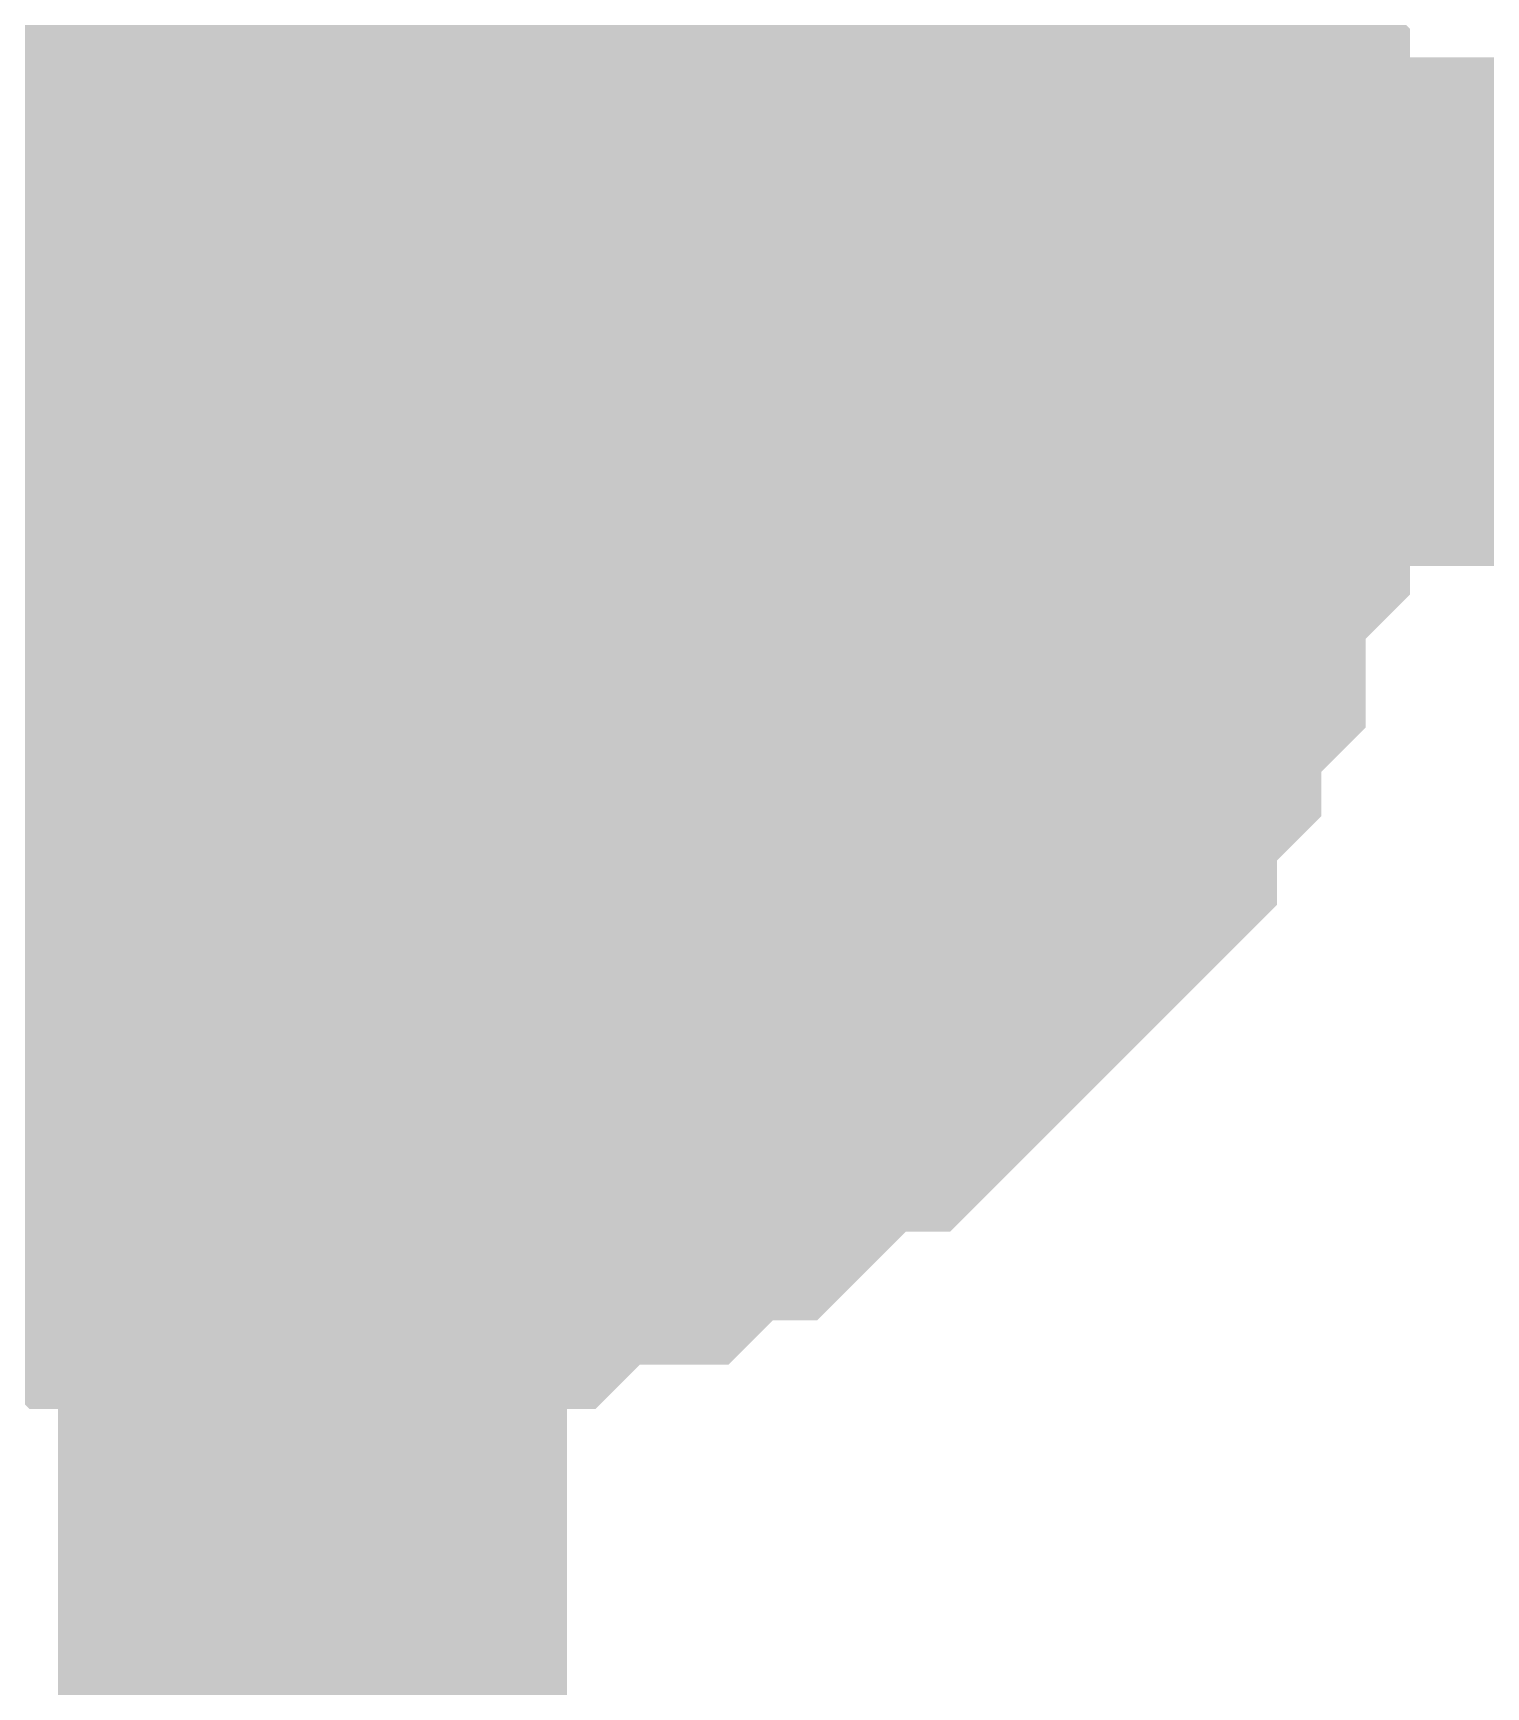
# Model space of a CAD drawing. Header units: inches. Extents: x 0 to 841, y 0 to 594.
# Drawn here: x 524.859 to 525.715, y 536.67 to 537.644 of the extents above; entities that cross this region are included whole.
import ezdxf

# ---------------------------------------------------------------- set-up
doc = ezdxf.new("R2010")
doc.units = ezdxf.units.IN
doc.layers.add('Sheet', color=255, linetype='Continuous')

msp = doc.modelspace()

# ---------------------------------------------------------------- linework, layer by layer
at = {"layer": 'Sheet'}
msp.add_lwpolyline([(524.74602, 537.50002, 0.508, 0.508, 1), (525.25402, 537.50002, 0.508, 0.508, 1)], format="xyseb", close=True, dxfattribs=at)
for points in [[(525.41595, 537.81929, 0.29972, 0.29972, 0), (525.41595, 537.79316, 0.29972, 0.29972, 0), (525.44208, 537.76703, 0.29972, 0.29972, 0), (525.44208, 537.74089, 0.29972, 0.29972, 0), (525.46821, 537.74089, 0.29972, 0.29972, 0), (525.46821, 537.71476, 0.29972, 0.29972, 0), (525.46821, 537.68863, 0.29972, 0.29972, 0), (525.49434, 537.6625, 0.29972, 0.29972, 0), (525.49434, 537.63637, 0.29972, 0.29972, 0), (525.49434, 537.61024, 0.29972, 0.29972, 0), (525.52048, 537.58411, 0.29972, 0.29972, 0), (525.52048, 537.55798, 0.29972, 0.29972, 0), (525.52048, 537.53185, 0.29972, 0.29972, 0), (525.52048, 537.50572, 0.29972, 0.29972, 0), (525.52048, 537.47959, 0.29972, 0.29972, 0)], [(525.41595, 537.81929, 0.29972, 0.29972, 0), (525.41595, 537.79316, 0.29972, 0.29972, 0), (525.44208, 537.76703, 0.29972, 0.29972, 0), (525.44208, 537.74089, 0.29972, 0.29972, 0), (525.46821, 537.74089, 0.29972, 0.29972, 0), (525.46821, 537.71476, 0.29972, 0.29972, 0), (525.46821, 537.68863, 0.29972, 0.29972, 0), (525.49434, 537.6625, 0.29972, 0.29972, 0), (525.49434, 537.63637, 0.29972, 0.29972, 0), (525.49434, 537.61024, 0.29972, 0.29972, 0), (525.52048, 537.58411, 0.29972, 0.29972, 0), (525.52048, 537.55798, 0.29972, 0.29972, 0), (525.52048, 537.53185, 0.29972, 0.29972, 0), (525.52048, 537.50572, 0.29972, 0.29972, 0), (525.52048, 537.47959, 0.29972, 0.29972, 0)], [(525.41595, 537.81929, 0.29972, 0.29972, 0), (525.41595, 537.79316, 0.29972, 0.29972, 0), (525.44208, 537.76703, 0.29972, 0.29972, 0), (525.44208, 537.74089, 0.29972, 0.29972, 0), (525.46821, 537.74089, 0.29972, 0.29972, 0), (525.46821, 537.71476, 0.29972, 0.29972, 0), (525.46821, 537.68863, 0.29972, 0.29972, 0), (525.49434, 537.6625, 0.29972, 0.29972, 0), (525.49434, 537.63637, 0.29972, 0.29972, 0), (525.49434, 537.61024, 0.29972, 0.29972, 0), (525.52048, 537.58411, 0.29972, 0.29972, 0), (525.52048, 537.55798, 0.29972, 0.29972, 0), (525.52048, 537.53185, 0.29972, 0.29972, 0), (525.52048, 537.50572, 0.29972, 0.29972, 0), (525.52048, 537.47959, 0.29972, 0.29972, 0)], [(525.41595, 537.81929, 0.29972, 0.29972, 0), (525.41595, 537.79316, 0.29972, 0.29972, 0), (525.44208, 537.76703, 0.29972, 0.29972, 0), (525.44208, 537.74089, 0.29972, 0.29972, 0), (525.46821, 537.74089, 0.29972, 0.29972, 0), (525.46821, 537.71476, 0.29972, 0.29972, 0), (525.46821, 537.68863, 0.29972, 0.29972, 0), (525.49434, 537.6625, 0.29972, 0.29972, 0), (525.49434, 537.63637, 0.29972, 0.29972, 0), (525.49434, 537.61024, 0.29972, 0.29972, 0), (525.52048, 537.58411, 0.29972, 0.29972, 0), (525.52048, 537.55798, 0.29972, 0.29972, 0), (525.52048, 537.53185, 0.29972, 0.29972, 0), (525.52048, 537.50572, 0.29972, 0.29972, 0), (525.52048, 537.47959, 0.29972, 0.29972, 0)], [(525.41595, 537.81929, 0.29972, 0.29972, 0), (525.41595, 537.79316, 0.29972, 0.29972, 0), (525.44208, 537.76703, 0.29972, 0.29972, 0), (525.44208, 537.74089, 0.29972, 0.29972, 0), (525.46821, 537.74089, 0.29972, 0.29972, 0), (525.46821, 537.71476, 0.29972, 0.29972, 0), (525.46821, 537.68863, 0.29972, 0.29972, 0), (525.49434, 537.6625, 0.29972, 0.29972, 0), (525.49434, 537.63637, 0.29972, 0.29972, 0), (525.49434, 537.61024, 0.29972, 0.29972, 0), (525.52048, 537.58411, 0.29972, 0.29972, 0), (525.52048, 537.55798, 0.29972, 0.29972, 0), (525.52048, 537.53185, 0.29972, 0.29972, 0), (525.52048, 537.50572, 0.29972, 0.29972, 0), (525.52048, 537.47959, 0.29972, 0.29972, 0)], [(525.46821, 537.71476, 0.09906, 0.09906, 0), (525.46821, 537.68863, 0.09906, 0.09906, 0), (525.49434, 537.6625, 0.09906, 0.09906, 0), (525.49434, 537.63637, 0.09906, 0.09906, 0), (525.49434, 537.61024, 0.09906, 0.09906, 0), (525.52048, 537.58411, 0.09906, 0.09906, 0), (525.52048, 537.55798, 0.09906, 0.09906, 0), (525.52048, 537.53185, 0.09906, 0.09906, 0), (525.52048, 537.50572, 0.09906, 0.09906, 0), (525.52048, 537.47959, 0.09906, 0.09906, 0)], [(525.46821, 537.71476, 0.09906, 0.09906, 0), (525.46821, 537.68863, 0.09906, 0.09906, 0), (525.49434, 537.6625, 0.09906, 0.09906, 0), (525.49434, 537.63637, 0.09906, 0.09906, 0), (525.49434, 537.61024, 0.09906, 0.09906, 0), (525.52048, 537.58411, 0.09906, 0.09906, 0), (525.52048, 537.55798, 0.09906, 0.09906, 0), (525.52048, 537.53185, 0.09906, 0.09906, 0), (525.52048, 537.50572, 0.09906, 0.09906, 0), (525.52048, 537.47959, 0.09906, 0.09906, 0)], [(525.46821, 537.71476, 0.09906, 0.09906, 0), (525.46821, 537.68863, 0.09906, 0.09906, 0), (525.49434, 537.6625, 0.09906, 0.09906, 0), (525.49434, 537.63637, 0.09906, 0.09906, 0), (525.49434, 537.61024, 0.09906, 0.09906, 0), (525.52048, 537.58411, 0.09906, 0.09906, 0), (525.52048, 537.55798, 0.09906, 0.09906, 0), (525.52048, 537.53185, 0.09906, 0.09906, 0), (525.52048, 537.50572, 0.09906, 0.09906, 0), (525.52048, 537.47959, 0.09906, 0.09906, 0)], [(525.46821, 537.71476, 0.09906, 0.09906, 0), (525.46821, 537.68863, 0.09906, 0.09906, 0), (525.49434, 537.6625, 0.09906, 0.09906, 0), (525.49434, 537.63637, 0.09906, 0.09906, 0), (525.49434, 537.61024, 0.09906, 0.09906, 0), (525.52048, 537.58411, 0.09906, 0.09906, 0), (525.52048, 537.55798, 0.09906, 0.09906, 0), (525.52048, 537.53185, 0.09906, 0.09906, 0), (525.52048, 537.50572, 0.09906, 0.09906, 0), (525.52048, 537.47959, 0.09906, 0.09906, 0)], [(525.46821, 537.71476, 0.09906, 0.09906, 0), (525.46821, 537.68863, 0.09906, 0.09906, 0), (525.49434, 537.6625, 0.09906, 0.09906, 0), (525.49434, 537.63637, 0.09906, 0.09906, 0), (525.49434, 537.61024, 0.09906, 0.09906, 0), (525.52048, 537.58411, 0.09906, 0.09906, 0), (525.52048, 537.55798, 0.09906, 0.09906, 0), (525.52048, 537.53185, 0.09906, 0.09906, 0), (525.52048, 537.50572, 0.09906, 0.09906, 0), (525.52048, 537.47959, 0.09906, 0.09906, 0)], [(492.51703, 537.47959, 0.29972, 0.29972, 0), (525.02399, 537.47959, 0.29972, 0.29972, 0), (542.50562, 537.47959, 0.29972, 0.29972, 0)], [(525.52048, 537.47959, 0.29972, 0.29972, 0), (525.52048, 537.45346, 0.29972, 0.29972, 0), (525.52048, 537.42733, 0.29972, 0.29972, 0), (525.52048, 537.4012, 0.29972, 0.29972, 0), (525.52048, 537.37507, 0.29972, 0.29972, 0), (525.49434, 537.34894, 0.29972, 0.29972, 0), (525.49434, 537.32281, 0.29972, 0.29972, 0), (525.49434, 537.29667, 0.29972, 0.29972, 0), (525.46821, 537.27054, 0.29972, 0.29972, 0), (525.46821, 537.27054, 0.29972, 0.29972, 0), (525.46821, 537.24441, 0.29972, 0.29972, 0), (525.44208, 537.21828, 0.29972, 0.29972, 0), (525.44208, 537.19215, 0.29972, 0.29972, 0), (525.41595, 537.16602, 0.29972, 0.29972, 0), (525.41595, 537.16602, 0.29972, 0.29972, 0), (525.38982, 537.13989, 0.29972, 0.29972, 0), (525.36369, 537.11376, 0.29972, 0.29972, 0), (525.36369, 537.11376, 0.29972, 0.29972, 0), (525.33756, 537.08763, 0.29972, 0.29972, 0), (525.31143, 537.08763, 0.29972, 0.29972, 0), (525.2853, 537.0615, 0.29972, 0.29972, 0), (525.2853, 537.0615, 0.29972, 0.29972, 0), (525.25917, 537.03537, 0.29972, 0.29972, 0), (525.23303, 537.03537, 0.29972, 0.29972, 0), (525.2069, 537.00924, 0.29972, 0.29972, 0), (525.18077, 537.00924, 0.29972, 0.29972, 0), (525.15464, 537.00924, 0.29972, 0.29972, 0), (525.15464, 537.00924, 0.29972, 0.29972, 0), (525.12851, 536.98311, 0.29972, 0.29972, 0), (525.10238, 536.98311, 0.29972, 0.29972, 0), (525.07625, 536.98311, 0.29972, 0.29972, 0), (525.05012, 536.98311, 0.29972, 0.29972, 0), (525.02399, 536.98311, 0.29972, 0.29972, 0)], [(525.02399, 534.97105, 0.29972, 0.29972, 0), (525.02399, 537.47959, 0.29972, 0.29972, 0)], [(525.52048, 537.47959, 0.29972, 0.29972, 0), (525.52048, 537.45346, 0.29972, 0.29972, 0), (525.52048, 537.42733, 0.29972, 0.29972, 0), (525.52048, 537.4012, 0.29972, 0.29972, 0), (525.52048, 537.37507, 0.29972, 0.29972, 0), (525.49434, 537.34894, 0.29972, 0.29972, 0), (525.49434, 537.32281, 0.29972, 0.29972, 0), (525.49434, 537.29667, 0.29972, 0.29972, 0), (525.46821, 537.27054, 0.29972, 0.29972, 0), (525.46821, 537.27054, 0.29972, 0.29972, 0), (525.46821, 537.24441, 0.29972, 0.29972, 0), (525.44208, 537.21828, 0.29972, 0.29972, 0), (525.44208, 537.19215, 0.29972, 0.29972, 0), (525.41595, 537.16602, 0.29972, 0.29972, 0), (525.41595, 537.16602, 0.29972, 0.29972, 0), (525.38982, 537.13989, 0.29972, 0.29972, 0), (525.36369, 537.11376, 0.29972, 0.29972, 0), (525.36369, 537.11376, 0.29972, 0.29972, 0), (525.33756, 537.08763, 0.29972, 0.29972, 0), (525.31143, 537.08763, 0.29972, 0.29972, 0), (525.2853, 537.0615, 0.29972, 0.29972, 0), (525.2853, 537.0615, 0.29972, 0.29972, 0), (525.25917, 537.03537, 0.29972, 0.29972, 0), (525.23303, 537.03537, 0.29972, 0.29972, 0), (525.2069, 537.00924, 0.29972, 0.29972, 0), (525.18077, 537.00924, 0.29972, 0.29972, 0), (525.15464, 537.00924, 0.29972, 0.29972, 0), (525.15464, 537.00924, 0.29972, 0.29972, 0), (525.12851, 536.98311, 0.29972, 0.29972, 0), (525.10238, 536.98311, 0.29972, 0.29972, 0), (525.07625, 536.98311, 0.29972, 0.29972, 0), (525.05012, 536.98311, 0.29972, 0.29972, 0), (525.02399, 536.98311, 0.29972, 0.29972, 0)], [(525.52048, 537.47959, 0.29972, 0.29972, 0), (525.52048, 537.45346, 0.29972, 0.29972, 0), (525.52048, 537.42733, 0.29972, 0.29972, 0), (525.52048, 537.4012, 0.29972, 0.29972, 0), (525.52048, 537.37507, 0.29972, 0.29972, 0), (525.49434, 537.34894, 0.29972, 0.29972, 0), (525.49434, 537.32281, 0.29972, 0.29972, 0), (525.49434, 537.29667, 0.29972, 0.29972, 0), (525.46821, 537.27054, 0.29972, 0.29972, 0), (525.46821, 537.27054, 0.29972, 0.29972, 0), (525.46821, 537.24441, 0.29972, 0.29972, 0), (525.44208, 537.21828, 0.29972, 0.29972, 0), (525.44208, 537.19215, 0.29972, 0.29972, 0), (525.41595, 537.16602, 0.29972, 0.29972, 0), (525.41595, 537.16602, 0.29972, 0.29972, 0), (525.38982, 537.13989, 0.29972, 0.29972, 0), (525.36369, 537.11376, 0.29972, 0.29972, 0), (525.36369, 537.11376, 0.29972, 0.29972, 0), (525.33756, 537.08763, 0.29972, 0.29972, 0), (525.31143, 537.08763, 0.29972, 0.29972, 0), (525.2853, 537.0615, 0.29972, 0.29972, 0), (525.2853, 537.0615, 0.29972, 0.29972, 0), (525.25917, 537.03537, 0.29972, 0.29972, 0), (525.23303, 537.03537, 0.29972, 0.29972, 0), (525.2069, 537.00924, 0.29972, 0.29972, 0), (525.18077, 537.00924, 0.29972, 0.29972, 0), (525.15464, 537.00924, 0.29972, 0.29972, 0), (525.15464, 537.00924, 0.29972, 0.29972, 0), (525.12851, 536.98311, 0.29972, 0.29972, 0), (525.10238, 536.98311, 0.29972, 0.29972, 0), (525.07625, 536.98311, 0.29972, 0.29972, 0), (525.05012, 536.98311, 0.29972, 0.29972, 0), (525.02399, 536.98311, 0.29972, 0.29972, 0)], [(525.52048, 537.47959, 0.29972, 0.29972, 0), (525.52048, 537.45346, 0.29972, 0.29972, 0), (525.52048, 537.42733, 0.29972, 0.29972, 0), (525.52048, 537.4012, 0.29972, 0.29972, 0), (525.52048, 537.37507, 0.29972, 0.29972, 0), (525.49434, 537.34894, 0.29972, 0.29972, 0), (525.49434, 537.32281, 0.29972, 0.29972, 0), (525.49434, 537.29667, 0.29972, 0.29972, 0), (525.46821, 537.27054, 0.29972, 0.29972, 0), (525.46821, 537.27054, 0.29972, 0.29972, 0), (525.46821, 537.24441, 0.29972, 0.29972, 0), (525.44208, 537.21828, 0.29972, 0.29972, 0), (525.44208, 537.19215, 0.29972, 0.29972, 0), (525.41595, 537.16602, 0.29972, 0.29972, 0), (525.41595, 537.16602, 0.29972, 0.29972, 0), (525.38982, 537.13989, 0.29972, 0.29972, 0), (525.36369, 537.11376, 0.29972, 0.29972, 0), (525.36369, 537.11376, 0.29972, 0.29972, 0), (525.33756, 537.08763, 0.29972, 0.29972, 0), (525.31143, 537.08763, 0.29972, 0.29972, 0), (525.2853, 537.0615, 0.29972, 0.29972, 0), (525.2853, 537.0615, 0.29972, 0.29972, 0), (525.25917, 537.03537, 0.29972, 0.29972, 0), (525.23303, 537.03537, 0.29972, 0.29972, 0), (525.2069, 537.00924, 0.29972, 0.29972, 0), (525.18077, 537.00924, 0.29972, 0.29972, 0), (525.15464, 537.00924, 0.29972, 0.29972, 0), (525.15464, 537.00924, 0.29972, 0.29972, 0), (525.12851, 536.98311, 0.29972, 0.29972, 0), (525.10238, 536.98311, 0.29972, 0.29972, 0), (525.07625, 536.98311, 0.29972, 0.29972, 0), (525.05012, 536.98311, 0.29972, 0.29972, 0), (525.02399, 536.98311, 0.29972, 0.29972, 0)], [(525.52048, 537.47959, 0.29972, 0.29972, 0), (525.52048, 537.45346, 0.29972, 0.29972, 0), (525.52048, 537.42733, 0.29972, 0.29972, 0), (525.52048, 537.4012, 0.29972, 0.29972, 0), (525.52048, 537.37507, 0.29972, 0.29972, 0), (525.49434, 537.34894, 0.29972, 0.29972, 0), (525.49434, 537.32281, 0.29972, 0.29972, 0), (525.49434, 537.29667, 0.29972, 0.29972, 0), (525.46821, 537.27054, 0.29972, 0.29972, 0), (525.46821, 537.27054, 0.29972, 0.29972, 0), (525.46821, 537.24441, 0.29972, 0.29972, 0), (525.44208, 537.21828, 0.29972, 0.29972, 0), (525.44208, 537.19215, 0.29972, 0.29972, 0), (525.41595, 537.16602, 0.29972, 0.29972, 0), (525.41595, 537.16602, 0.29972, 0.29972, 0), (525.38982, 537.13989, 0.29972, 0.29972, 0), (525.36369, 537.11376, 0.29972, 0.29972, 0), (525.36369, 537.11376, 0.29972, 0.29972, 0), (525.33756, 537.08763, 0.29972, 0.29972, 0), (525.31143, 537.08763, 0.29972, 0.29972, 0), (525.2853, 537.0615, 0.29972, 0.29972, 0), (525.2853, 537.0615, 0.29972, 0.29972, 0), (525.25917, 537.03537, 0.29972, 0.29972, 0), (525.23303, 537.03537, 0.29972, 0.29972, 0), (525.2069, 537.00924, 0.29972, 0.29972, 0), (525.18077, 537.00924, 0.29972, 0.29972, 0), (525.15464, 537.00924, 0.29972, 0.29972, 0), (525.15464, 537.00924, 0.29972, 0.29972, 0), (525.12851, 536.98311, 0.29972, 0.29972, 0), (525.10238, 536.98311, 0.29972, 0.29972, 0), (525.07625, 536.98311, 0.29972, 0.29972, 0), (525.05012, 536.98311, 0.29972, 0.29972, 0), (525.02399, 536.98311, 0.29972, 0.29972, 0)], [(525.52048, 537.47959, 0.29972, 0.29972, 0), (525.52048, 537.47959, 0.29972, 0.29972, 0), (525.52048, 537.47959, 0.29972, 0.29972, 0), (525.52048, 537.47959, 0.29972, 0.29972, 0), (525.52048, 537.47959, 0.29972, 0.29972, 0), (525.52048, 537.47959, 0.29972, 0.29972, 0), (525.52048, 537.47959, 0.29972, 0.29972, 0), (525.52048, 537.47959, 0.29972, 0.29972, 0), (525.52048, 537.47959, 0.29972, 0.29972, 0), (525.52048, 537.47959, 0.29972, 0.29972, 0), (525.52048, 537.47959, 0.29972, 0.29972, 0), (525.52048, 537.47959, 0.29972, 0.29972, 0), (525.52048, 537.47959, 0.29972, 0.29972, 0), (525.52048, 537.47959, 0.29972, 0.29972, 0), (525.52048, 537.47959, 0.29972, 0.29972, 0), (525.52048, 537.47959, 0.29972, 0.29972, 0), (525.52048, 537.47959, 0.29972, 0.29972, 0), (525.52048, 537.47959, 0.29972, 0.29972, 0), (525.52048, 537.47959, 0.29972, 0.29972, 0), (525.52048, 537.47959, 0.29972, 0.29972, 0), (525.52048, 537.47959, 0.29972, 0.29972, 0), (525.52048, 537.47959, 0.29972, 0.29972, 0), (525.52048, 537.47959, 0.29972, 0.29972, 0), (525.52048, 537.47959, 0.29972, 0.29972, 0), (525.52048, 537.47959, 0.29972, 0.29972, 0), (525.52048, 537.47959, 0.29972, 0.29972, 0), (525.52048, 537.47959, 0.29972, 0.29972, 0), (525.52048, 537.47959, 0.29972, 0.29972, 0), (525.52048, 537.47959, 0.29972, 0.29972, 0), (525.52048, 537.47959, 0.29972, 0.29972, 0), (525.52048, 537.47959, 0.29972, 0.29972, 0), (525.52048, 537.47959, 0.29972, 0.29972, 0), (525.52048, 537.47959, 0.29972, 0.29972, 0)], [(525.52048, 537.47959, 0.29972, 0.29972, 0), (525.52048, 537.47959, 0.29972, 0.29972, 0)], [(525.52048, 537.47959, 0.29972, 0.29972, 0), (525.52048, 537.47959, 0.29972, 0.29972, 0), (525.52048, 537.47959, 0.29972, 0.29972, 0), (525.52048, 537.47959, 0.29972, 0.29972, 0), (525.52048, 537.47959, 0.29972, 0.29972, 0), (525.52048, 537.47959, 0.29972, 0.29972, 0), (525.52048, 537.47959, 0.29972, 0.29972, 0), (525.52048, 537.47959, 0.29972, 0.29972, 0), (525.52048, 537.47959, 0.29972, 0.29972, 0), (525.52048, 537.47959, 0.29972, 0.29972, 0), (525.52048, 537.47959, 0.29972, 0.29972, 0), (525.52048, 537.47959, 0.29972, 0.29972, 0), (525.52048, 537.47959, 0.29972, 0.29972, 0), (525.52048, 537.47959, 0.29972, 0.29972, 0), (525.52048, 537.47959, 0.29972, 0.29972, 0), (525.52048, 537.47959, 0.29972, 0.29972, 0), (525.52048, 537.47959, 0.29972, 0.29972, 0), (525.52048, 537.47959, 0.29972, 0.29972, 0), (525.52048, 537.47959, 0.29972, 0.29972, 0), (525.52048, 537.47959, 0.29972, 0.29972, 0), (525.52048, 537.47959, 0.29972, 0.29972, 0), (525.52048, 537.47959, 0.29972, 0.29972, 0), (525.52048, 537.47959, 0.29972, 0.29972, 0), (525.52048, 537.47959, 0.29972, 0.29972, 0), (525.52048, 537.47959, 0.29972, 0.29972, 0), (525.52048, 537.47959, 0.29972, 0.29972, 0), (525.52048, 537.47959, 0.29972, 0.29972, 0), (525.52048, 537.47959, 0.29972, 0.29972, 0), (525.52048, 537.47959, 0.29972, 0.29972, 0), (525.52048, 537.47959, 0.29972, 0.29972, 0), (525.52048, 537.47959, 0.29972, 0.29972, 0), (525.52048, 537.47959, 0.29972, 0.29972, 0), (525.52048, 537.47959, 0.29972, 0.29972, 0)], [(525.52048, 537.47959, 0.29972, 0.29972, 0), (525.52048, 537.47959, 0.29972, 0.29972, 0)], [(525.52048, 537.47959, 0.29972, 0.29972, 0), (525.52048, 537.47959, 0.29972, 0.29972, 0), (525.52048, 537.47959, 0.29972, 0.29972, 0), (525.52048, 537.47959, 0.29972, 0.29972, 0), (525.52048, 537.47959, 0.29972, 0.29972, 0), (525.52048, 537.47959, 0.29972, 0.29972, 0), (525.52048, 537.47959, 0.29972, 0.29972, 0), (525.52048, 537.47959, 0.29972, 0.29972, 0), (525.52048, 537.47959, 0.29972, 0.29972, 0), (525.52048, 537.47959, 0.29972, 0.29972, 0), (525.52048, 537.47959, 0.29972, 0.29972, 0), (525.52048, 537.47959, 0.29972, 0.29972, 0), (525.52048, 537.47959, 0.29972, 0.29972, 0), (525.52048, 537.47959, 0.29972, 0.29972, 0), (525.52048, 537.47959, 0.29972, 0.29972, 0), (525.52048, 537.47959, 0.29972, 0.29972, 0), (525.52048, 537.47959, 0.29972, 0.29972, 0), (525.52048, 537.47959, 0.29972, 0.29972, 0), (525.52048, 537.47959, 0.29972, 0.29972, 0), (525.52048, 537.47959, 0.29972, 0.29972, 0), (525.52048, 537.47959, 0.29972, 0.29972, 0), (525.52048, 537.47959, 0.29972, 0.29972, 0), (525.52048, 537.47959, 0.29972, 0.29972, 0), (525.52048, 537.47959, 0.29972, 0.29972, 0), (525.52048, 537.47959, 0.29972, 0.29972, 0), (525.52048, 537.47959, 0.29972, 0.29972, 0), (525.52048, 537.47959, 0.29972, 0.29972, 0), (525.52048, 537.47959, 0.29972, 0.29972, 0), (525.52048, 537.47959, 0.29972, 0.29972, 0), (525.52048, 537.47959, 0.29972, 0.29972, 0), (525.52048, 537.47959, 0.29972, 0.29972, 0), (525.52048, 537.47959, 0.29972, 0.29972, 0), (525.52048, 537.47959, 0.29972, 0.29972, 0)], [(525.52048, 537.47959, 0.29972, 0.29972, 0), (525.52048, 537.47959, 0.29972, 0.29972, 0)], [(525.52048, 537.47959, 0.29972, 0.29972, 0), (525.52048, 537.47959, 0.29972, 0.29972, 0), (525.52048, 537.47959, 0.29972, 0.29972, 0), (525.52048, 537.47959, 0.29972, 0.29972, 0), (525.52048, 537.47959, 0.29972, 0.29972, 0), (525.52048, 537.47959, 0.29972, 0.29972, 0), (525.52048, 537.47959, 0.29972, 0.29972, 0), (525.52048, 537.47959, 0.29972, 0.29972, 0), (525.52048, 537.47959, 0.29972, 0.29972, 0), (525.52048, 537.47959, 0.29972, 0.29972, 0), (525.52048, 537.47959, 0.29972, 0.29972, 0), (525.52048, 537.47959, 0.29972, 0.29972, 0), (525.52048, 537.47959, 0.29972, 0.29972, 0), (525.52048, 537.47959, 0.29972, 0.29972, 0), (525.52048, 537.47959, 0.29972, 0.29972, 0), (525.52048, 537.47959, 0.29972, 0.29972, 0), (525.52048, 537.47959, 0.29972, 0.29972, 0), (525.52048, 537.47959, 0.29972, 0.29972, 0), (525.52048, 537.47959, 0.29972, 0.29972, 0), (525.52048, 537.47959, 0.29972, 0.29972, 0), (525.52048, 537.47959, 0.29972, 0.29972, 0), (525.52048, 537.47959, 0.29972, 0.29972, 0), (525.52048, 537.47959, 0.29972, 0.29972, 0), (525.52048, 537.47959, 0.29972, 0.29972, 0), (525.52048, 537.47959, 0.29972, 0.29972, 0), (525.52048, 537.47959, 0.29972, 0.29972, 0), (525.52048, 537.47959, 0.29972, 0.29972, 0), (525.52048, 537.47959, 0.29972, 0.29972, 0), (525.52048, 537.47959, 0.29972, 0.29972, 0), (525.52048, 537.47959, 0.29972, 0.29972, 0), (525.52048, 537.47959, 0.29972, 0.29972, 0), (525.52048, 537.47959, 0.29972, 0.29972, 0), (525.52048, 537.47959, 0.29972, 0.29972, 0)], [(525.52048, 537.47959, 0.29972, 0.29972, 0), (525.52048, 537.47959, 0.29972, 0.29972, 0)], [(525.52048, 537.47959, 0.29972, 0.29972, 0), (525.52048, 537.47959, 0.29972, 0.29972, 0), (525.52048, 537.47959, 0.29972, 0.29972, 0), (525.52048, 537.47959, 0.29972, 0.29972, 0), (525.52048, 537.47959, 0.29972, 0.29972, 0), (525.52048, 537.47959, 0.29972, 0.29972, 0), (525.52048, 537.47959, 0.29972, 0.29972, 0), (525.52048, 537.47959, 0.29972, 0.29972, 0), (525.52048, 537.47959, 0.29972, 0.29972, 0), (525.52048, 537.47959, 0.29972, 0.29972, 0), (525.52048, 537.47959, 0.29972, 0.29972, 0), (525.52048, 537.47959, 0.29972, 0.29972, 0), (525.52048, 537.47959, 0.29972, 0.29972, 0), (525.52048, 537.47959, 0.29972, 0.29972, 0), (525.52048, 537.47959, 0.29972, 0.29972, 0), (525.52048, 537.47959, 0.29972, 0.29972, 0), (525.52048, 537.47959, 0.29972, 0.29972, 0), (525.52048, 537.47959, 0.29972, 0.29972, 0), (525.52048, 537.47959, 0.29972, 0.29972, 0), (525.52048, 537.47959, 0.29972, 0.29972, 0), (525.52048, 537.47959, 0.29972, 0.29972, 0), (525.52048, 537.47959, 0.29972, 0.29972, 0), (525.52048, 537.47959, 0.29972, 0.29972, 0), (525.52048, 537.47959, 0.29972, 0.29972, 0), (525.52048, 537.47959, 0.29972, 0.29972, 0), (525.52048, 537.47959, 0.29972, 0.29972, 0), (525.52048, 537.47959, 0.29972, 0.29972, 0), (525.52048, 537.47959, 0.29972, 0.29972, 0), (525.52048, 537.47959, 0.29972, 0.29972, 0), (525.52048, 537.47959, 0.29972, 0.29972, 0), (525.52048, 537.47959, 0.29972, 0.29972, 0), (525.52048, 537.47959, 0.29972, 0.29972, 0), (525.52048, 537.47959, 0.29972, 0.29972, 0)], [(525.52048, 537.47959, 0.29972, 0.29972, 0), (525.52048, 537.47959, 0.29972, 0.29972, 0)], [(525.52048, 537.47959, 0.09906, 0.09906, 0), (525.52048, 537.45346, 0.09906, 0.09906, 0), (525.52048, 537.42733, 0.09906, 0.09906, 0), (525.52048, 537.4012, 0.09906, 0.09906, 0), (525.52048, 537.37507, 0.09906, 0.09906, 0), (525.49434, 537.34894, 0.09906, 0.09906, 0), (525.49434, 537.32281, 0.09906, 0.09906, 0), (525.49434, 537.29667, 0.09906, 0.09906, 0), (525.46821, 537.27054, 0.09906, 0.09906, 0), (525.46821, 537.27054, 0.09906, 0.09906, 0), (525.46821, 537.24441, 0.09906, 0.09906, 0), (525.44208, 537.21828, 0.09906, 0.09906, 0), (525.44208, 537.19215, 0.09906, 0.09906, 0), (525.41595, 537.16602, 0.09906, 0.09906, 0), (525.41595, 537.16602, 0.09906, 0.09906, 0), (525.38982, 537.13989, 0.09906, 0.09906, 0), (525.36369, 537.11376, 0.09906, 0.09906, 0), (525.36369, 537.11376, 0.09906, 0.09906, 0), (525.33756, 537.08763, 0.09906, 0.09906, 0), (525.31143, 537.08763, 0.09906, 0.09906, 0), (525.2853, 537.0615, 0.09906, 0.09906, 0), (525.2853, 537.0615, 0.09906, 0.09906, 0), (525.25917, 537.03537, 0.09906, 0.09906, 0), (525.23303, 537.03537, 0.09906, 0.09906, 0), (525.2069, 537.00924, 0.09906, 0.09906, 0), (525.18077, 537.00924, 0.09906, 0.09906, 0), (525.15464, 537.00924, 0.09906, 0.09906, 0), (525.15464, 537.00924, 0.09906, 0.09906, 0), (525.12851, 536.98311, 0.09906, 0.09906, 0), (525.10238, 536.98311, 0.09906, 0.09906, 0), (525.07625, 536.98311, 0.09906, 0.09906, 0), (525.05012, 536.98311, 0.09906, 0.09906, 0), (525.02399, 536.98311, 0.09906, 0.09906, 0)], [(525.52048, 537.47959, 0.09906, 0.09906, 0), (525.52048, 537.45346, 0.09906, 0.09906, 0), (525.52048, 537.42733, 0.09906, 0.09906, 0), (525.52048, 537.4012, 0.09906, 0.09906, 0), (525.52048, 537.37507, 0.09906, 0.09906, 0), (525.49434, 537.34894, 0.09906, 0.09906, 0), (525.49434, 537.32281, 0.09906, 0.09906, 0), (525.49434, 537.29667, 0.09906, 0.09906, 0), (525.46821, 537.27054, 0.09906, 0.09906, 0), (525.46821, 537.27054, 0.09906, 0.09906, 0), (525.46821, 537.24441, 0.09906, 0.09906, 0), (525.44208, 537.21828, 0.09906, 0.09906, 0), (525.44208, 537.19215, 0.09906, 0.09906, 0), (525.41595, 537.16602, 0.09906, 0.09906, 0), (525.41595, 537.16602, 0.09906, 0.09906, 0), (525.38982, 537.13989, 0.09906, 0.09906, 0), (525.36369, 537.11376, 0.09906, 0.09906, 0), (525.36369, 537.11376, 0.09906, 0.09906, 0), (525.33756, 537.08763, 0.09906, 0.09906, 0), (525.31143, 537.08763, 0.09906, 0.09906, 0), (525.2853, 537.0615, 0.09906, 0.09906, 0), (525.2853, 537.0615, 0.09906, 0.09906, 0), (525.25917, 537.03537, 0.09906, 0.09906, 0), (525.23303, 537.03537, 0.09906, 0.09906, 0), (525.2069, 537.00924, 0.09906, 0.09906, 0), (525.18077, 537.00924, 0.09906, 0.09906, 0), (525.15464, 537.00924, 0.09906, 0.09906, 0), (525.15464, 537.00924, 0.09906, 0.09906, 0), (525.12851, 536.98311, 0.09906, 0.09906, 0), (525.10238, 536.98311, 0.09906, 0.09906, 0), (525.07625, 536.98311, 0.09906, 0.09906, 0), (525.05012, 536.98311, 0.09906, 0.09906, 0), (525.02399, 536.98311, 0.09906, 0.09906, 0)], [(525.52048, 537.47959, 0.09906, 0.09906, 0), (525.52048, 537.45346, 0.09906, 0.09906, 0), (525.52048, 537.42733, 0.09906, 0.09906, 0), (525.52048, 537.4012, 0.09906, 0.09906, 0), (525.52048, 537.37507, 0.09906, 0.09906, 0), (525.49434, 537.34894, 0.09906, 0.09906, 0), (525.49434, 537.32281, 0.09906, 0.09906, 0), (525.49434, 537.29667, 0.09906, 0.09906, 0), (525.46821, 537.27054, 0.09906, 0.09906, 0), (525.46821, 537.27054, 0.09906, 0.09906, 0), (525.46821, 537.24441, 0.09906, 0.09906, 0), (525.44208, 537.21828, 0.09906, 0.09906, 0), (525.44208, 537.19215, 0.09906, 0.09906, 0), (525.41595, 537.16602, 0.09906, 0.09906, 0), (525.41595, 537.16602, 0.09906, 0.09906, 0), (525.38982, 537.13989, 0.09906, 0.09906, 0), (525.36369, 537.11376, 0.09906, 0.09906, 0), (525.36369, 537.11376, 0.09906, 0.09906, 0), (525.33756, 537.08763, 0.09906, 0.09906, 0), (525.31143, 537.08763, 0.09906, 0.09906, 0), (525.2853, 537.0615, 0.09906, 0.09906, 0), (525.2853, 537.0615, 0.09906, 0.09906, 0), (525.25917, 537.03537, 0.09906, 0.09906, 0), (525.23303, 537.03537, 0.09906, 0.09906, 0), (525.2069, 537.00924, 0.09906, 0.09906, 0), (525.18077, 537.00924, 0.09906, 0.09906, 0), (525.15464, 537.00924, 0.09906, 0.09906, 0), (525.15464, 537.00924, 0.09906, 0.09906, 0), (525.12851, 536.98311, 0.09906, 0.09906, 0), (525.10238, 536.98311, 0.09906, 0.09906, 0), (525.07625, 536.98311, 0.09906, 0.09906, 0), (525.05012, 536.98311, 0.09906, 0.09906, 0), (525.02399, 536.98311, 0.09906, 0.09906, 0)], [(525.52048, 537.47959, 0.09906, 0.09906, 0), (525.52048, 537.45346, 0.09906, 0.09906, 0), (525.52048, 537.42733, 0.09906, 0.09906, 0), (525.52048, 537.4012, 0.09906, 0.09906, 0), (525.52048, 537.37507, 0.09906, 0.09906, 0), (525.49434, 537.34894, 0.09906, 0.09906, 0), (525.49434, 537.32281, 0.09906, 0.09906, 0), (525.49434, 537.29667, 0.09906, 0.09906, 0), (525.46821, 537.27054, 0.09906, 0.09906, 0), (525.46821, 537.27054, 0.09906, 0.09906, 0), (525.46821, 537.24441, 0.09906, 0.09906, 0), (525.44208, 537.21828, 0.09906, 0.09906, 0), (525.44208, 537.19215, 0.09906, 0.09906, 0), (525.41595, 537.16602, 0.09906, 0.09906, 0), (525.41595, 537.16602, 0.09906, 0.09906, 0), (525.38982, 537.13989, 0.09906, 0.09906, 0), (525.36369, 537.11376, 0.09906, 0.09906, 0), (525.36369, 537.11376, 0.09906, 0.09906, 0), (525.33756, 537.08763, 0.09906, 0.09906, 0), (525.31143, 537.08763, 0.09906, 0.09906, 0), (525.2853, 537.0615, 0.09906, 0.09906, 0), (525.2853, 537.0615, 0.09906, 0.09906, 0), (525.25917, 537.03537, 0.09906, 0.09906, 0), (525.23303, 537.03537, 0.09906, 0.09906, 0), (525.2069, 537.00924, 0.09906, 0.09906, 0), (525.18077, 537.00924, 0.09906, 0.09906, 0), (525.15464, 537.00924, 0.09906, 0.09906, 0), (525.15464, 537.00924, 0.09906, 0.09906, 0), (525.12851, 536.98311, 0.09906, 0.09906, 0), (525.10238, 536.98311, 0.09906, 0.09906, 0), (525.07625, 536.98311, 0.09906, 0.09906, 0), (525.05012, 536.98311, 0.09906, 0.09906, 0), (525.02399, 536.98311, 0.09906, 0.09906, 0)], [(525.52048, 537.47959, 0.09906, 0.09906, 0), (525.52048, 537.45346, 0.09906, 0.09906, 0), (525.52048, 537.42733, 0.09906, 0.09906, 0), (525.52048, 537.4012, 0.09906, 0.09906, 0), (525.52048, 537.37507, 0.09906, 0.09906, 0), (525.49434, 537.34894, 0.09906, 0.09906, 0), (525.49434, 537.32281, 0.09906, 0.09906, 0), (525.49434, 537.29667, 0.09906, 0.09906, 0), (525.46821, 537.27054, 0.09906, 0.09906, 0), (525.46821, 537.27054, 0.09906, 0.09906, 0), (525.46821, 537.24441, 0.09906, 0.09906, 0), (525.44208, 537.21828, 0.09906, 0.09906, 0), (525.44208, 537.19215, 0.09906, 0.09906, 0), (525.41595, 537.16602, 0.09906, 0.09906, 0), (525.41595, 537.16602, 0.09906, 0.09906, 0), (525.38982, 537.13989, 0.09906, 0.09906, 0), (525.36369, 537.11376, 0.09906, 0.09906, 0), (525.36369, 537.11376, 0.09906, 0.09906, 0), (525.33756, 537.08763, 0.09906, 0.09906, 0), (525.31143, 537.08763, 0.09906, 0.09906, 0), (525.2853, 537.0615, 0.09906, 0.09906, 0), (525.2853, 537.0615, 0.09906, 0.09906, 0), (525.25917, 537.03537, 0.09906, 0.09906, 0), (525.23303, 537.03537, 0.09906, 0.09906, 0), (525.2069, 537.00924, 0.09906, 0.09906, 0), (525.18077, 537.00924, 0.09906, 0.09906, 0), (525.15464, 537.00924, 0.09906, 0.09906, 0), (525.15464, 537.00924, 0.09906, 0.09906, 0), (525.12851, 536.98311, 0.09906, 0.09906, 0), (525.10238, 536.98311, 0.09906, 0.09906, 0), (525.07625, 536.98311, 0.09906, 0.09906, 0), (525.05012, 536.98311, 0.09906, 0.09906, 0), (525.02399, 536.98311, 0.09906, 0.09906, 0)], [(525.52048, 537.47959, 0.09906, 0.09906, 0), (525.52048, 537.47959, 0.09906, 0.09906, 0), (525.52048, 537.47959, 0.09906, 0.09906, 0), (525.52048, 537.47959, 0.09906, 0.09906, 0), (525.52048, 537.47959, 0.09906, 0.09906, 0), (525.52048, 537.47959, 0.09906, 0.09906, 0), (525.52048, 537.47959, 0.09906, 0.09906, 0), (525.52048, 537.47959, 0.09906, 0.09906, 0), (525.52048, 537.47959, 0.09906, 0.09906, 0), (525.52048, 537.47959, 0.09906, 0.09906, 0), (525.52048, 537.47959, 0.09906, 0.09906, 0), (525.52048, 537.47959, 0.09906, 0.09906, 0), (525.52048, 537.47959, 0.09906, 0.09906, 0), (525.52048, 537.47959, 0.09906, 0.09906, 0), (525.52048, 537.47959, 0.09906, 0.09906, 0), (525.52048, 537.47959, 0.09906, 0.09906, 0), (525.52048, 537.47959, 0.09906, 0.09906, 0), (525.52048, 537.47959, 0.09906, 0.09906, 0), (525.52048, 537.47959, 0.09906, 0.09906, 0), (525.52048, 537.47959, 0.09906, 0.09906, 0), (525.52048, 537.47959, 0.09906, 0.09906, 0), (525.52048, 537.47959, 0.09906, 0.09906, 0), (525.52048, 537.47959, 0.09906, 0.09906, 0), (525.52048, 537.47959, 0.09906, 0.09906, 0), (525.52048, 537.47959, 0.09906, 0.09906, 0), (525.52048, 537.47959, 0.09906, 0.09906, 0), (525.52048, 537.47959, 0.09906, 0.09906, 0), (525.52048, 537.47959, 0.09906, 0.09906, 0), (525.52048, 537.47959, 0.09906, 0.09906, 0), (525.52048, 537.47959, 0.09906, 0.09906, 0), (525.52048, 537.47959, 0.09906, 0.09906, 0), (525.52048, 537.47959, 0.09906, 0.09906, 0), (525.52048, 537.47959, 0.09906, 0.09906, 0)], [(525.52048, 537.47959, 0.09906, 0.09906, 0), (525.52048, 537.47959, 0.09906, 0.09906, 0)], [(525.52048, 537.47959, 0.09906, 0.09906, 0), (525.52048, 537.47959, 0.09906, 0.09906, 0), (525.52048, 537.47959, 0.09906, 0.09906, 0), (525.52048, 537.47959, 0.09906, 0.09906, 0), (525.52048, 537.47959, 0.09906, 0.09906, 0), (525.52048, 537.47959, 0.09906, 0.09906, 0), (525.52048, 537.47959, 0.09906, 0.09906, 0), (525.52048, 537.47959, 0.09906, 0.09906, 0), (525.52048, 537.47959, 0.09906, 0.09906, 0), (525.52048, 537.47959, 0.09906, 0.09906, 0), (525.52048, 537.47959, 0.09906, 0.09906, 0), (525.52048, 537.47959, 0.09906, 0.09906, 0), (525.52048, 537.47959, 0.09906, 0.09906, 0), (525.52048, 537.47959, 0.09906, 0.09906, 0), (525.52048, 537.47959, 0.09906, 0.09906, 0), (525.52048, 537.47959, 0.09906, 0.09906, 0), (525.52048, 537.47959, 0.09906, 0.09906, 0), (525.52048, 537.47959, 0.09906, 0.09906, 0), (525.52048, 537.47959, 0.09906, 0.09906, 0), (525.52048, 537.47959, 0.09906, 0.09906, 0), (525.52048, 537.47959, 0.09906, 0.09906, 0), (525.52048, 537.47959, 0.09906, 0.09906, 0), (525.52048, 537.47959, 0.09906, 0.09906, 0), (525.52048, 537.47959, 0.09906, 0.09906, 0), (525.52048, 537.47959, 0.09906, 0.09906, 0), (525.52048, 537.47959, 0.09906, 0.09906, 0), (525.52048, 537.47959, 0.09906, 0.09906, 0), (525.52048, 537.47959, 0.09906, 0.09906, 0), (525.52048, 537.47959, 0.09906, 0.09906, 0), (525.52048, 537.47959, 0.09906, 0.09906, 0), (525.52048, 537.47959, 0.09906, 0.09906, 0), (525.52048, 537.47959, 0.09906, 0.09906, 0), (525.52048, 537.47959, 0.09906, 0.09906, 0)], [(525.52048, 537.47959, 0.09906, 0.09906, 0), (525.52048, 537.47959, 0.09906, 0.09906, 0)], [(525.52048, 537.47959, 0.09906, 0.09906, 0), (525.52048, 537.47959, 0.09906, 0.09906, 0), (525.52048, 537.47959, 0.09906, 0.09906, 0), (525.52048, 537.47959, 0.09906, 0.09906, 0), (525.52048, 537.47959, 0.09906, 0.09906, 0), (525.52048, 537.47959, 0.09906, 0.09906, 0), (525.52048, 537.47959, 0.09906, 0.09906, 0), (525.52048, 537.47959, 0.09906, 0.09906, 0), (525.52048, 537.47959, 0.09906, 0.09906, 0), (525.52048, 537.47959, 0.09906, 0.09906, 0), (525.52048, 537.47959, 0.09906, 0.09906, 0), (525.52048, 537.47959, 0.09906, 0.09906, 0), (525.52048, 537.47959, 0.09906, 0.09906, 0), (525.52048, 537.47959, 0.09906, 0.09906, 0), (525.52048, 537.47959, 0.09906, 0.09906, 0), (525.52048, 537.47959, 0.09906, 0.09906, 0), (525.52048, 537.47959, 0.09906, 0.09906, 0), (525.52048, 537.47959, 0.09906, 0.09906, 0), (525.52048, 537.47959, 0.09906, 0.09906, 0), (525.52048, 537.47959, 0.09906, 0.09906, 0), (525.52048, 537.47959, 0.09906, 0.09906, 0), (525.52048, 537.47959, 0.09906, 0.09906, 0), (525.52048, 537.47959, 0.09906, 0.09906, 0), (525.52048, 537.47959, 0.09906, 0.09906, 0), (525.52048, 537.47959, 0.09906, 0.09906, 0), (525.52048, 537.47959, 0.09906, 0.09906, 0), (525.52048, 537.47959, 0.09906, 0.09906, 0), (525.52048, 537.47959, 0.09906, 0.09906, 0), (525.52048, 537.47959, 0.09906, 0.09906, 0), (525.52048, 537.47959, 0.09906, 0.09906, 0), (525.52048, 537.47959, 0.09906, 0.09906, 0), (525.52048, 537.47959, 0.09906, 0.09906, 0), (525.52048, 537.47959, 0.09906, 0.09906, 0)], [(525.52048, 537.47959, 0.09906, 0.09906, 0), (525.52048, 537.47959, 0.09906, 0.09906, 0)], [(525.52048, 537.47959, 0.09906, 0.09906, 0), (525.52048, 537.47959, 0.09906, 0.09906, 0), (525.52048, 537.47959, 0.09906, 0.09906, 0), (525.52048, 537.47959, 0.09906, 0.09906, 0), (525.52048, 537.47959, 0.09906, 0.09906, 0), (525.52048, 537.47959, 0.09906, 0.09906, 0), (525.52048, 537.47959, 0.09906, 0.09906, 0), (525.52048, 537.47959, 0.09906, 0.09906, 0), (525.52048, 537.47959, 0.09906, 0.09906, 0), (525.52048, 537.47959, 0.09906, 0.09906, 0), (525.52048, 537.47959, 0.09906, 0.09906, 0), (525.52048, 537.47959, 0.09906, 0.09906, 0), (525.52048, 537.47959, 0.09906, 0.09906, 0), (525.52048, 537.47959, 0.09906, 0.09906, 0), (525.52048, 537.47959, 0.09906, 0.09906, 0), (525.52048, 537.47959, 0.09906, 0.09906, 0), (525.52048, 537.47959, 0.09906, 0.09906, 0), (525.52048, 537.47959, 0.09906, 0.09906, 0), (525.52048, 537.47959, 0.09906, 0.09906, 0), (525.52048, 537.47959, 0.09906, 0.09906, 0), (525.52048, 537.47959, 0.09906, 0.09906, 0), (525.52048, 537.47959, 0.09906, 0.09906, 0), (525.52048, 537.47959, 0.09906, 0.09906, 0), (525.52048, 537.47959, 0.09906, 0.09906, 0), (525.52048, 537.47959, 0.09906, 0.09906, 0), (525.52048, 537.47959, 0.09906, 0.09906, 0), (525.52048, 537.47959, 0.09906, 0.09906, 0), (525.52048, 537.47959, 0.09906, 0.09906, 0), (525.52048, 537.47959, 0.09906, 0.09906, 0), (525.52048, 537.47959, 0.09906, 0.09906, 0), (525.52048, 537.47959, 0.09906, 0.09906, 0), (525.52048, 537.47959, 0.09906, 0.09906, 0), (525.52048, 537.47959, 0.09906, 0.09906, 0)], [(525.52048, 537.47959, 0.09906, 0.09906, 0), (525.52048, 537.47959, 0.09906, 0.09906, 0)], [(525.52048, 537.47959, 0.09906, 0.09906, 0), (525.52048, 537.47959, 0.09906, 0.09906, 0), (525.52048, 537.47959, 0.09906, 0.09906, 0), (525.52048, 537.47959, 0.09906, 0.09906, 0), (525.52048, 537.47959, 0.09906, 0.09906, 0), (525.52048, 537.47959, 0.09906, 0.09906, 0), (525.52048, 537.47959, 0.09906, 0.09906, 0), (525.52048, 537.47959, 0.09906, 0.09906, 0), (525.52048, 537.47959, 0.09906, 0.09906, 0), (525.52048, 537.47959, 0.09906, 0.09906, 0), (525.52048, 537.47959, 0.09906, 0.09906, 0), (525.52048, 537.47959, 0.09906, 0.09906, 0), (525.52048, 537.47959, 0.09906, 0.09906, 0), (525.52048, 537.47959, 0.09906, 0.09906, 0), (525.52048, 537.47959, 0.09906, 0.09906, 0), (525.52048, 537.47959, 0.09906, 0.09906, 0), (525.52048, 537.47959, 0.09906, 0.09906, 0), (525.52048, 537.47959, 0.09906, 0.09906, 0), (525.52048, 537.47959, 0.09906, 0.09906, 0), (525.52048, 537.47959, 0.09906, 0.09906, 0), (525.52048, 537.47959, 0.09906, 0.09906, 0), (525.52048, 537.47959, 0.09906, 0.09906, 0), (525.52048, 537.47959, 0.09906, 0.09906, 0), (525.52048, 537.47959, 0.09906, 0.09906, 0), (525.52048, 537.47959, 0.09906, 0.09906, 0), (525.52048, 537.47959, 0.09906, 0.09906, 0), (525.52048, 537.47959, 0.09906, 0.09906, 0), (525.52048, 537.47959, 0.09906, 0.09906, 0), (525.52048, 537.47959, 0.09906, 0.09906, 0), (525.52048, 537.47959, 0.09906, 0.09906, 0), (525.52048, 537.47959, 0.09906, 0.09906, 0), (525.52048, 537.47959, 0.09906, 0.09906, 0), (525.52048, 537.47959, 0.09906, 0.09906, 0)], [(525.52048, 537.47959, 0.09906, 0.09906, 0), (525.52048, 537.47959, 0.09906, 0.09906, 0)], [(525.02399, 536.98311, 0.29972, 0.29972, 0), (524.99786, 536.98311, 0.29972, 0.29972, 0), (524.97172, 536.98311, 0.29972, 0.29972, 0), (524.94559, 536.98311, 0.29972, 0.29972, 0), (524.91946, 536.98311, 0.29972, 0.29972, 0), (524.89333, 537.00924, 0.29972, 0.29972, 0), (524.8672, 537.00924, 0.29972, 0.29972, 0), (524.84107, 537.00924, 0.29972, 0.29972, 0), (524.81494, 537.00924, 0.29972, 0.29972, 0), (524.78881, 537.03537, 0.29972, 0.29972, 0), (524.76268, 537.03537, 0.29972, 0.29972, 0), (524.76268, 537.0615, 0.29972, 0.29972, 0), (524.73655, 537.0615, 0.29972, 0.29972, 0), (524.71041, 537.08763, 0.29972, 0.29972, 0), (524.68428, 537.08763, 0.29972, 0.29972, 0)], [(525.02399, 536.98311, 0.29972, 0.29972, 0), (524.99786, 536.98311, 0.29972, 0.29972, 0), (524.97172, 536.98311, 0.29972, 0.29972, 0), (524.94559, 536.98311, 0.29972, 0.29972, 0), (524.91946, 536.98311, 0.29972, 0.29972, 0), (524.89333, 537.00924, 0.29972, 0.29972, 0), (524.8672, 537.00924, 0.29972, 0.29972, 0), (524.84107, 537.00924, 0.29972, 0.29972, 0), (524.81494, 537.00924, 0.29972, 0.29972, 0), (524.78881, 537.03537, 0.29972, 0.29972, 0), (524.76268, 537.03537, 0.29972, 0.29972, 0), (524.76268, 537.0615, 0.29972, 0.29972, 0), (524.73655, 537.0615, 0.29972, 0.29972, 0), (524.71041, 537.08763, 0.29972, 0.29972, 0), (524.68428, 537.08763, 0.29972, 0.29972, 0)], [(525.02399, 536.98311, 0.29972, 0.29972, 0), (524.99786, 536.98311, 0.29972, 0.29972, 0), (524.97172, 536.98311, 0.29972, 0.29972, 0), (524.94559, 536.98311, 0.29972, 0.29972, 0), (524.91946, 536.98311, 0.29972, 0.29972, 0), (524.89333, 537.00924, 0.29972, 0.29972, 0), (524.8672, 537.00924, 0.29972, 0.29972, 0), (524.84107, 537.00924, 0.29972, 0.29972, 0), (524.81494, 537.00924, 0.29972, 0.29972, 0), (524.78881, 537.03537, 0.29972, 0.29972, 0), (524.76268, 537.03537, 0.29972, 0.29972, 0), (524.76268, 537.0615, 0.29972, 0.29972, 0), (524.73655, 537.0615, 0.29972, 0.29972, 0), (524.71041, 537.08763, 0.29972, 0.29972, 0), (524.68428, 537.08763, 0.29972, 0.29972, 0)], [(525.02399, 536.98311, 0.29972, 0.29972, 0), (524.99786, 536.98311, 0.29972, 0.29972, 0), (524.97172, 536.98311, 0.29972, 0.29972, 0), (524.94559, 536.98311, 0.29972, 0.29972, 0), (524.91946, 536.98311, 0.29972, 0.29972, 0), (524.89333, 537.00924, 0.29972, 0.29972, 0), (524.8672, 537.00924, 0.29972, 0.29972, 0), (524.84107, 537.00924, 0.29972, 0.29972, 0), (524.81494, 537.00924, 0.29972, 0.29972, 0), (524.78881, 537.03537, 0.29972, 0.29972, 0), (524.76268, 537.03537, 0.29972, 0.29972, 0), (524.76268, 537.0615, 0.29972, 0.29972, 0), (524.73655, 537.0615, 0.29972, 0.29972, 0), (524.71041, 537.08763, 0.29972, 0.29972, 0), (524.68428, 537.08763, 0.29972, 0.29972, 0)], [(525.02399, 536.98311, 0.29972, 0.29972, 0), (524.99786, 536.98311, 0.29972, 0.29972, 0), (524.97172, 536.98311, 0.29972, 0.29972, 0), (524.94559, 536.98311, 0.29972, 0.29972, 0), (524.91946, 536.98311, 0.29972, 0.29972, 0), (524.89333, 537.00924, 0.29972, 0.29972, 0), (524.8672, 537.00924, 0.29972, 0.29972, 0), (524.84107, 537.00924, 0.29972, 0.29972, 0), (524.81494, 537.00924, 0.29972, 0.29972, 0), (524.78881, 537.03537, 0.29972, 0.29972, 0), (524.76268, 537.03537, 0.29972, 0.29972, 0), (524.76268, 537.0615, 0.29972, 0.29972, 0), (524.73655, 537.0615, 0.29972, 0.29972, 0), (524.71041, 537.08763, 0.29972, 0.29972, 0), (524.68428, 537.08763, 0.29972, 0.29972, 0)], [(525.02399, 536.98311, 0.09906, 0.09906, 0), (524.99786, 536.98311, 0.09906, 0.09906, 0), (524.97172, 536.98311, 0.09906, 0.09906, 0), (524.94559, 536.98311, 0.09906, 0.09906, 0), (524.91946, 536.98311, 0.09906, 0.09906, 0), (524.89333, 537.00924, 0.09906, 0.09906, 0), (524.8672, 537.00924, 0.09906, 0.09906, 0), (524.84107, 537.00924, 0.09906, 0.09906, 0), (524.81494, 537.00924, 0.09906, 0.09906, 0), (524.78881, 537.03537, 0.09906, 0.09906, 0)], [(525.02399, 536.98311, 0.09906, 0.09906, 0), (524.99786, 536.98311, 0.09906, 0.09906, 0), (524.97172, 536.98311, 0.09906, 0.09906, 0), (524.94559, 536.98311, 0.09906, 0.09906, 0), (524.91946, 536.98311, 0.09906, 0.09906, 0), (524.89333, 537.00924, 0.09906, 0.09906, 0), (524.8672, 537.00924, 0.09906, 0.09906, 0), (524.84107, 537.00924, 0.09906, 0.09906, 0), (524.81494, 537.00924, 0.09906, 0.09906, 0), (524.78881, 537.03537, 0.09906, 0.09906, 0)], [(525.02399, 536.98311, 0.09906, 0.09906, 0), (524.99786, 536.98311, 0.09906, 0.09906, 0), (524.97172, 536.98311, 0.09906, 0.09906, 0), (524.94559, 536.98311, 0.09906, 0.09906, 0), (524.91946, 536.98311, 0.09906, 0.09906, 0), (524.89333, 537.00924, 0.09906, 0.09906, 0), (524.8672, 537.00924, 0.09906, 0.09906, 0), (524.84107, 537.00924, 0.09906, 0.09906, 0), (524.81494, 537.00924, 0.09906, 0.09906, 0), (524.78881, 537.03537, 0.09906, 0.09906, 0)], [(525.02399, 536.98311, 0.09906, 0.09906, 0), (524.99786, 536.98311, 0.09906, 0.09906, 0), (524.97172, 536.98311, 0.09906, 0.09906, 0), (524.94559, 536.98311, 0.09906, 0.09906, 0), (524.91946, 536.98311, 0.09906, 0.09906, 0), (524.89333, 537.00924, 0.09906, 0.09906, 0), (524.8672, 537.00924, 0.09906, 0.09906, 0), (524.84107, 537.00924, 0.09906, 0.09906, 0), (524.81494, 537.00924, 0.09906, 0.09906, 0), (524.78881, 537.03537, 0.09906, 0.09906, 0)], [(525.02399, 536.98311, 0.09906, 0.09906, 0), (524.99786, 536.98311, 0.09906, 0.09906, 0), (524.97172, 536.98311, 0.09906, 0.09906, 0), (524.94559, 536.98311, 0.09906, 0.09906, 0), (524.91946, 536.98311, 0.09906, 0.09906, 0), (524.89333, 537.00924, 0.09906, 0.09906, 0), (524.8672, 537.00924, 0.09906, 0.09906, 0), (524.84107, 537.00924, 0.09906, 0.09906, 0), (524.81494, 537.00924, 0.09906, 0.09906, 0), (524.78881, 537.03537, 0.09906, 0.09906, 0)]]:
    msp.add_lwpolyline(points, format="xyseb", dxfattribs=at)

doc.saveas('drawing.dxf')
